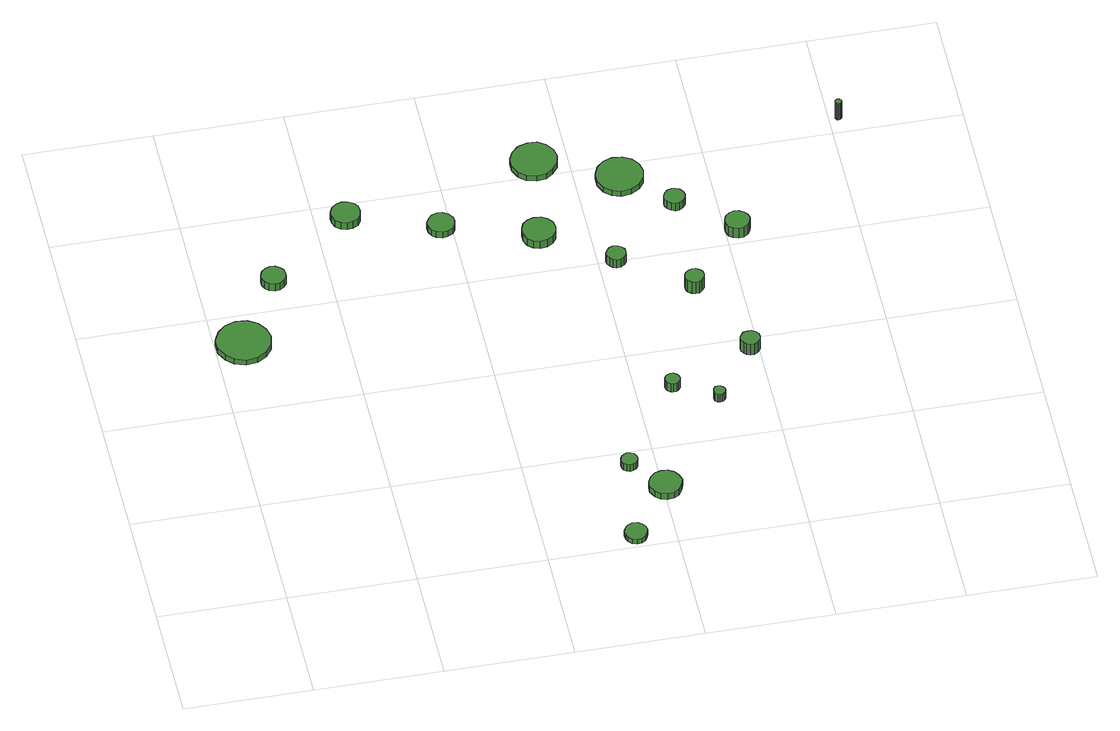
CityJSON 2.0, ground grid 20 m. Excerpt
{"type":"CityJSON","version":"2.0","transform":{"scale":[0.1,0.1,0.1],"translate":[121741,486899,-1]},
"CityObjects":{
"tree1":{"type":"SolitaryVegetationObject","attributes":{"function":"something"},"geometry":[{"type":"MultiSurface","lod":"1","boundaries":[[[0,1,2,3,4,5,6,7,8,9,10,11,12,13,14]],[[15,16,17,18,19,20,21,22,23,24,25,26,27,28,29]],[[0,29,28,1]],[[1,28,27,2]],[[2,27,26,3]],[[3,26,25,4]],[[4,25,24,5]],[[5,24,23,6]],[[6,23,22,7]],[[7,22,21,8]],[[8,21,20,9]],[[9,20,19,10]],[[10,19,18,11]],[[11,18,17,12]],[[12,17,16,13]],[[13,16,15,14]],[[14,15,29,0]]]}]},
"tree2":{"type":"SolitaryVegetationObject","attributes":{"function":"something"},"geometry":[{"type":"MultiSurface","lod":"1","boundaries":[[[30,31,32,33,34,35,36,37,38,39,40,41,42,43,44]],[[45,46,47,48,49,50,51,52,53,54,55,56,57,58,59]],[[30,59,58,31]],[[31,58,57,32]],[[32,57,56,33]],[[33,56,55,34]],[[34,55,54,35]],[[35,54,53,36]],[[36,53,52,37]],[[37,52,51,38]],[[38,51,50,39]],[[39,50,49,40]],[[40,49,48,41]],[[41,48,47,42]],[[42,47,46,43]],[[43,46,45,44]],[[44,45,59,30]]]}]},
"tree3":{"type":"SolitaryVegetationObject","attributes":{"function":"something"},"geometry":[{"type":"MultiSurface","lod":"1","boundaries":[[[60,61,62,63,64,65,66,67,68,69,70,71,72,73,74]],[[75,76,77,78,79,80,81,82,83,84,85,86,87,88,89]],[[60,89,88,61]],[[61,88,87,62]],[[62,87,86,63]],[[63,86,85,64]],[[64,85,84,65]],[[65,84,83,66]],[[66,83,82,67]],[[67,82,81,68]],[[68,81,80,69]],[[69,80,79,70]],[[70,79,78,71]],[[71,78,77,72]],[[72,77,76,73]],[[73,76,75,74]],[[74,75,89,60]]]}]},
"tree4":{"type":"SolitaryVegetationObject","attributes":{"function":"something"}},
"tree5":{"type":"SolitaryVegetationObject","attributes":{"function":"something"},"geometry":[{"type":"MultiSurface","lod":"1","boundaries":[[[90,91,92,93,94,95,96,97,98,99,100,101,102,103,104]],[[105,106,107,108,109,110,111,112,113,114,115,116,117,118,119]],[[90,119,118,91]],[[91,118,117,92]],[[92,117,116,93]],[[93,116,115,94]],[[94,115,114,95]],[[95,114,113,96]],[[96,113,112,97]],[[97,112,111,98]],[[98,111,110,99]],[[99,110,109,100]],[[100,109,108,101]],[[101,108,107,102]],[[102,107,106,103]],[[103,106,105,104]],[[104,105,119,90]]]}]},
"tree6":{"type":"SolitaryVegetationObject","attributes":{"function":"something"},"geometry":[{"type":"MultiSurface","lod":"1","boundaries":[[[120,121,122,123,124,125,126,127,128,129,130,131,132,133,134]],[[135,136,137,138,139,140,141,142,143,144,145,146,147,148,149]],[[120,149,148,121]],[[121,148,147,122]],[[122,147,146,123]],[[123,146,145,124]],[[124,145,144,125]],[[125,144,143,126]],[[126,143,142,127]],[[127,142,141,128]],[[128,141,140,129]],[[129,140,139,130]],[[130,139,138,131]],[[131,138,137,132]],[[132,137,136,133]],[[133,136,135,134]],[[134,135,149,120]]]}]},
"tree7":{"type":"SolitaryVegetationObject","attributes":{"function":"something"},"geometry":[{"type":"MultiSurface","lod":"1","boundaries":[[[150,151,152,153,154,155,156,157,158,159,160,161,162,163,164]],[[165,166,167,168,169,170,171,172,173,174,175,176,177,178,179]],[[150,179,178,151]],[[151,178,177,152]],[[152,177,176,153]],[[153,176,175,154]],[[154,175,174,155]],[[155,174,173,156]],[[156,173,172,157]],[[157,172,171,158]],[[158,171,170,159]],[[159,170,169,160]],[[160,169,168,161]],[[161,168,167,162]],[[162,167,166,163]],[[163,166,165,164]],[[164,165,179,150]]]}]},
"tree8":{"type":"SolitaryVegetationObject","attributes":{"function":"something"},"geometry":[{"type":"MultiSurface","lod":"1","boundaries":[[[180,181,182,183,184,185,186,187,188,189,190,191,192,193,194]],[[195,196,197,198,199,200,201,202,203,204,205,206,207,208,209]],[[180,209,208,181]],[[181,208,207,182]],[[182,207,206,183]],[[183,206,205,184]],[[184,205,204,185]],[[185,204,203,186]],[[186,203,202,187]],[[187,202,201,188]],[[188,201,200,189]],[[189,200,199,190]],[[190,199,198,191]],[[191,198,197,192]],[[192,197,196,193]],[[193,196,195,194]],[[194,195,209,180]]]}]},
"tree9":{"type":"SolitaryVegetationObject","attributes":{"function":"something"},"geometry":[{"type":"MultiSurface","lod":"1","boundaries":[[[210,211,212,213,214,215,216,217,218,219,220,221,222,223,224]],[[225,226,227,228,229,230,231,232,233,234,235,236,237,238,239]],[[210,239,238,211]],[[211,238,237,212]],[[212,237,236,213]],[[213,236,235,214]],[[214,235,234,215]],[[215,234,233,216]],[[216,233,232,217]],[[217,232,231,218]],[[218,231,230,219]],[[219,230,229,220]],[[220,229,228,221]],[[221,228,227,222]],[[222,227,226,223]],[[223,226,225,224]],[[224,225,239,210]]]}]},
"tree10":{"type":"SolitaryVegetationObject","attributes":{"function":"something"}},
"tree11":{"type":"SolitaryVegetationObject","attributes":{"function":"something"},"geometry":[{"type":"MultiSurface","lod":"1","boundaries":[[[240,241,242,243,244,245,246,247,248,249,250,251,252,253,254]],[[255,256,257,258,259,260,261,262,263,264,265,266,267,268,269]],[[240,269,268,241]],[[241,268,267,242]],[[242,267,266,243]],[[243,266,265,244]],[[244,265,264,245]],[[245,264,263,246]],[[246,263,262,247]],[[247,262,261,248]],[[248,261,260,249]],[[249,260,259,250]],[[250,259,258,251]],[[251,258,257,252]],[[252,257,256,253]],[[253,256,255,254]],[[254,255,269,240]]]}]},
"tree12":{"type":"SolitaryVegetationObject","attributes":{"function":"something"},"geometry":[{"type":"MultiSurface","lod":"1","boundaries":[[[270,271,272,273,274,275,276,277,278,279,280,281,282,283,284]],[[285,286,287,288,289,290,291,292,293,294,295,296,297,298,299]],[[270,299,298,271]],[[271,298,297,272]],[[272,297,296,273]],[[273,296,295,274]],[[274,295,294,275]],[[275,294,293,276]],[[276,293,292,277]],[[277,292,291,278]],[[278,291,290,279]],[[279,290,289,280]],[[280,289,288,281]],[[281,288,287,282]],[[282,287,286,283]],[[283,286,285,284]],[[284,285,299,270]]]}]},
"tree13":{"type":"SolitaryVegetationObject","attributes":{"function":"something"},"geometry":[{"type":"MultiSurface","lod":"1","boundaries":[[[300,301,302,303,304,305,306,307,308,309,310,311,312,313,314]],[[315,316,317,318,319,320,321,322,323,324,325,326,327,328,329]],[[300,329,328,301]],[[301,328,327,302]],[[302,327,326,303]],[[303,326,325,304]],[[304,325,324,305]],[[305,324,323,306]],[[306,323,322,307]],[[307,322,321,308]],[[308,321,320,309]],[[309,320,319,310]],[[310,319,318,311]],[[311,318,317,312]],[[312,317,316,313]],[[313,316,315,314]],[[314,315,329,300]]]}]},
"tree14":{"type":"SolitaryVegetationObject","attributes":{"function":"something"},"geometry":[{"type":"MultiSurface","lod":"1","boundaries":[[[330,331,332,333,334,335,336,337,338,339,340,341,342,343,344]],[[345,346,347,348,349,350,351,352,353,354,355,356,357,358,359]],[[330,359,358,331]],[[331,358,357,332]],[[332,357,356,333]],[[333,356,355,334]],[[334,355,354,335]],[[335,354,353,336]],[[336,353,352,337]],[[337,352,351,338]],[[338,351,350,339]],[[339,350,349,340]],[[340,349,348,341]],[[341,348,347,342]],[[342,347,346,343]],[[343,346,345,344]],[[344,345,359,330]]]}]},
"tree15":{"type":"SolitaryVegetationObject","attributes":{"function":"something"},"geometry":[{"type":"MultiSurface","lod":"1","boundaries":[[[360,361,362,363,364,365,366,367,368,369,370,371,372,373,374]],[[375,376,377,378,379,380,381,382,383,384,385,386,387,388,389]],[[360,389,388,361]],[[361,388,387,362]],[[362,387,386,363]],[[363,386,385,364]],[[364,385,384,365]],[[365,384,383,366]],[[366,383,382,367]],[[367,382,381,368]],[[368,381,380,369]],[[369,380,379,370]],[[370,379,378,371]],[[371,378,377,372]],[[372,377,376,373]],[[373,376,375,374]],[[374,375,389,360]]]}]},
"tree16":{"type":"SolitaryVegetationObject","attributes":{"function":"something"},"geometry":[{"type":"MultiSurface","lod":"1","boundaries":[[[390,391,392,393,394,395,396,397,398,399,400,401,402,403,404]],[[405,406,407,408,409,410,411,412,413,414,415,416,417,418,419]],[[390,419,418,391]],[[391,418,417,392]],[[392,417,416,393]],[[393,416,415,394]],[[394,415,414,395]],[[395,414,413,396]],[[396,413,412,397]],[[397,412,411,398]],[[398,411,410,399]],[[399,410,409,400]],[[400,409,408,401]],[[401,408,407,402]],[[402,407,406,403]],[[403,406,405,404]],[[404,405,419,390]]]}]},
"tree17":{"type":"SolitaryVegetationObject","attributes":{"function":"something"},"geometry":[{"type":"MultiSurface","lod":"1","boundaries":[[[420,421,422,423,424,425,426,427,428,429,430,431,432,433,434]],[[435,436,437,438,439,440,441,442,443,444,445,446,447,448,449]],[[420,449,448,421]],[[421,448,447,422]],[[422,447,446,423]],[[423,446,445,424]],[[424,445,444,425]],[[425,444,443,426]],[[426,443,442,427]],[[427,442,441,428]],[[428,441,440,429]],[[429,440,439,430]],[[430,439,438,431]],[[431,438,437,432]],[[432,437,436,433]],[[433,436,435,434]],[[434,435,449,420]]]}]},
"tree18":{"type":"SolitaryVegetationObject","attributes":{"function":"something"},"geometry":[{"type":"MultiSurface","lod":"1","boundaries":[[[450,451,452,453,454,455,456,457,458,459,460,461,462,463,464]],[[465,466,467,468,469,470,471,472,473,474,475,476,477,478,479]],[[450,479,478,451]],[[451,478,477,452]],[[452,477,476,453]],[[453,476,475,454]],[[454,475,474,455]],[[455,474,473,456]],[[456,473,472,457]],[[457,472,471,458]],[[458,471,470,459]],[[459,470,469,460]],[[460,469,468,461]],[[461,468,467,462]],[[462,467,466,463]],[[463,466,465,464]],[[464,465,479,450]]]}]},
"tree19":{"type":"SolitaryVegetationObject","attributes":{"function":"something"},"geometry":[{"type":"MultiSurface","lod":"1","boundaries":[[[480,481,482,483,484,485,486,487,488,489,490,491,492,493,494]],[[495,496,497,498,499,500,501,502,503,504,505,506,507,508,509]],[[480,509,508,481]],[[481,508,507,482]],[[482,507,506,483]],[[483,506,505,484]],[[484,505,504,485]],[[485,504,503,486]],[[486,503,502,487]],[[487,502,501,488]],[[488,501,500,489]],[[489,500,499,490]],[[490,499,498,491]],[[491,498,497,492]],[[492,497,496,493]],[[493,496,495,494]],[[494,495,509,480]]]}]},
"tree20":{"type":"SolitaryVegetationObject","attributes":{"function":"something"},"geometry":[{"type":"MultiSurface","lod":"1","boundaries":[[[510,511,512,513,514,515,516,517,518,519,520,521,522,523,524]],[[525,526,527,528,529,530,531,532,533,534,535,536,537,538,539]],[[510,539,538,511]],[[511,538,537,512]],[[512,537,536,513]],[[513,536,535,514]],[[514,535,534,515]],[[515,534,533,516]],[[516,533,532,517]],[[517,532,531,518]],[[518,531,530,519]],[[519,530,529,520]],[[520,529,528,521]],[[521,528,527,522]],[[522,527,526,523]],[[523,526,525,524]],[[524,525,539,510]]]}]}
},
"vertices":[
[86,536,16],[82,553,16],[72,567,16],[57,576,16],[39,578,16],[22,572,16],[10,561,16],[2,545,16],[2,527,16],[10,511,16],[22,500,16],[39,494,16],[57,496,16],[72,505,16],[82,519,16],[82,519,6],[72,505,6],[57,496,6],[39,494,6],[22,500,6],[10,511,6],[2,527,6],[2,545,6],[10,561,6],[22,572,6],[39,578,6],[57,576,6],[72,567,6],[82,553,6],[86,536,6],
[133,659,20],[132,667,20],[127,673,20],[120,677,20],[113,678,20],[105,675,20],[99,670,20],[96,663,20],[96,655,20],[99,648,20],[105,643,20],[113,640,20],[120,641,20],[127,645,20],[132,651,20],[132,651,5],[127,645,5],[120,641,5],[113,640,5],[105,643,5],[99,648,5],[96,655,5],[96,663,5],[99,670,5],[105,675,5],[113,678,5],[120,677,5],[127,673,5],[132,667,5],[133,659,5],
[270,768,19],[268,778,19],[263,785,19],[254,790,19],[245,791,19],[236,788,19],[229,782,19],[225,773,19],[225,764,19],[229,755,19],[236,749,19],[245,746,19],[254,747,19],[263,751,19],[268,759,19],[268,759,5],[263,751,5],[254,747,5],[245,746,5],[236,749,5],[229,755,5],[225,764,5],[225,773,5],[229,782,5],[236,788,5],[245,791,5],[254,790,5],[263,785,5],[268,778,5],[270,768,5],
[557,22,16],[555,29,16],[551,35,16],[545,39,16],[537,40,16],[530,37,16],[525,32,16],[522,26,16],[522,18,16],[525,12,16],[530,7,16],[537,4,16],[545,5,16],[551,9,16],[555,15,16],[555,15,6],[551,9,6],[545,5,6],[537,4,6],[530,7,6],[525,12,6],[522,18,6],[522,26,6],[525,32,6],[530,37,6],[537,40,6],[545,39,6],[551,35,6],[555,29,6],[557,22,6],
[405,721,17],[403,729,17],[398,736,17],[390,741,17],[382,742,17],[373,739,17],[367,733,17],[363,725,17],[363,716,17],[367,708,17],[373,703,17],[382,700,17],[390,701,17],[398,705,17],[403,712,17],[403,712,5],[398,705,5],[390,701,5],[382,700,5],[373,703,5],[367,708,5],[363,716,5],[363,725,5],[367,733,5],[373,739,5],[382,742,5],[390,741,5],[398,736,5],[403,729,5],[405,721,5],
[572,171,19],[571,176,19],[568,181,19],[563,183,19],[558,184,19],[553,182,19],[549,179,19],[547,174,19],[547,168,19],[549,163,19],[553,160,19],[558,158,19],[563,159,19],[568,161,19],[571,166,19],[571,166,5],[568,161,5],[563,159,5],[558,158,5],[553,160,5],[549,163,5],[547,168,5],[547,174,5],[549,179,5],[553,182,5],[558,184,5],[563,183,5],[568,181,5],[571,176,5],[572,171,5],
[629,114,17],[626,124,17],[620,133,17],[611,138,17],[601,139,17],[591,136,17],[583,129,17],[578,119,17],[578,109,17],[583,99,17],[591,92,17],[601,89,17],[611,90,17],[620,95,17],[626,104,17],[626,104,5],[620,95,5],[611,90,5],[601,89,5],[591,92,5],[583,99,5],[578,109,5],[578,119,5],[583,129,5],[591,136,5],[601,139,5],[611,138,5],[620,133,5],[626,124,5],[629,114,5],
[550,675,19],[548,686,19],[541,695,19],[532,700,19],[521,701,19],[511,698,19],[503,691,19],[499,681,19],[499,670,19],[503,660,19],[511,653,19],[521,649,19],[532,651,19],[541,656,19],[548,665,19],[548,665,4],[541,656,4],[532,651,4],[521,649,4],[511,653,4],[503,660,4],[499,670,4],[499,681,4],[503,691,4],[511,698,4],[521,701,4],[532,700,4],[541,695,4],[548,686,4],[550,675,4],
[668,322,22],[667,326,22],[664,330,22],[660,333,22],[655,333,22],[651,332,22],[647,329,22],[645,324,22],[645,319,22],[647,315,22],[651,311,22],[655,310,22],[660,310,22],[664,313,22],[667,317,22],[667,317,5],[664,313,5],[660,310,5],[655,310,5],[651,311,5],[647,315,5],[645,319,5],[645,324,5],[647,329,5],[651,332,5],[655,333,5],[660,333,5],[664,330,5],[667,326,5],[668,322,5],
[583,825,16],[580,840,16],[571,852,16],[559,860,16],[544,861,16],[529,856,16],[518,846,16],[512,833,16],[512,818,16],[518,804,16],[529,794,16],[544,790,16],[559,791,16],[571,799,16],[580,811,16],[580,811,5],[571,799,5],[559,791,5],[544,790,5],[529,794,5],[518,804,5],[512,818,5],[512,833,5],[518,846,5],[529,856,5],[544,861,5],[559,860,5],[571,852,5],[580,840,5],[583,825,5],
[730,284,21],[729,288,21],[727,291,21],[724,293,21],[720,294,21],[716,293,21],[713,290,21],[712,286,21],[712,283,21],[713,279,21],[716,276,21],[720,275,21],[724,276,21],[727,278,21],[729,281,21],[729,281,5],[727,278,5],[724,276,5],[720,275,5],[716,276,5],[713,279,5],[712,283,5],[712,286,5],[713,290,5],[716,293,5],[720,294,5],[724,293,5],[727,291,5],[729,288,5],[730,284,5],
[642,600,22],[641,606,22],[637,611,22],[632,614,22],[625,615,22],[619,613,22],[615,609,22],[612,603,22],[612,597,22],[615,591,22],[619,587,22],[625,585,22],[632,586,22],[637,589,22],[641,594,22],[641,594,5],[637,589,5],[632,586,5],[625,585,5],[619,587,5],[615,591,5],[612,597,5],[612,603,5],[615,609,5],[619,613,5],[625,615,5],[632,614,5],[637,611,5],[641,606,5],[642,600,5],
[746,523,29],[745,529,29],[741,533,29],[736,537,29],[730,537,29],[724,535,29],[719,531,29],[717,526,29],[717,519,29],[719,514,29],[724,510,29],[730,508,29],[736,508,29],[741,512,29],[745,517,29],[745,517,5],[741,512,5],[736,508,5],[730,508,5],[724,510,5],[719,514,5],[717,519,5],[717,526,5],[719,531,5],[724,535,5],[730,537,5],[736,537,5],[741,533,5],[745,529,5],[746,523,5],
[703,768,17],[700,783,17],[691,795,17],[677,802,17],[662,804,17],[648,799,17],[637,789,17],[631,775,17],[631,760,17],[637,746,17],[648,736,17],[662,731,17],[677,733,17],[691,741,17],[700,753,17],[700,753,6],[691,741,6],[677,733,6],[662,731,6],[648,736,6],[637,746,6],[631,760,6],[631,775,6],[637,789,6],[648,799,6],[662,804,6],[677,802,6],[691,795,6],[700,783,6],[703,768,6],
[802,379,27],[801,385,27],[797,390,27],[791,393,27],[785,393,27],[779,392,27],[775,387,27],[772,382,27],[772,376,27],[775,370,27],[779,366,27],[785,364,27],[791,364,27],[797,368,27],[801,373,27],[801,373,5],[797,368,5],[791,364,5],[785,364,5],[779,366,5],[775,370,5],[772,376,5],[772,382,5],[775,387,5],[779,392,5],[785,393,5],[791,393,5],[797,390,5],[801,385,5],[802,379,5],
[754,702,21],[752,708,21],[748,714,21],[742,717,21],[736,718,21],[729,716,21],[724,711,21],[721,705,21],[721,698,21],[724,692,21],[729,688,21],[736,685,21],[742,686,21],[748,690,21],[752,695,21],[752,695,6],[748,690,6],[742,686,6],[736,685,6],[729,688,6],[724,692,6],[721,698,6],[721,705,6],[724,711,6],[729,716,6],[736,718,6],[742,717,6],[748,714,6],[752,708,6],[754,702,6],
[838,629,26],[836,637,26],[831,643,26],[824,647,26],[817,648,26],[809,645,26],[803,640,26],[800,633,26],[800,625,26],[803,617,26],[809,612,26],[817,610,26],[824,610,26],[831,614,26],[836,621,26],[836,621,6],[831,614,6],[824,610,6],[817,610,6],[809,612,6],[803,617,6],[800,625,6],[800,633,6],[803,640,6],[809,645,6],[817,648,6],[824,647,6],[831,643,6],[836,637,6],[838,629,6],
[1019,828,42],[1019,830,42],[1017,832,42],[1016,833,42],[1013,833,42],[1011,832,42],[1010,831,42],[1009,829,42],[1009,827,42],[1010,825,42],[1011,823,42],[1013,823,42],[1016,823,42],[1017,824,42],[1019,826,42],[1019,826,8],[1017,824,8],[1016,823,8],[1013,823,8],[1011,823,8],[1010,825,8],[1009,827,8],[1009,829,8],[1010,831,8],[1011,832,8],[1013,833,8],[1016,833,8],[1017,832,8],[1019,830,8],[1019,828,8]
]}
